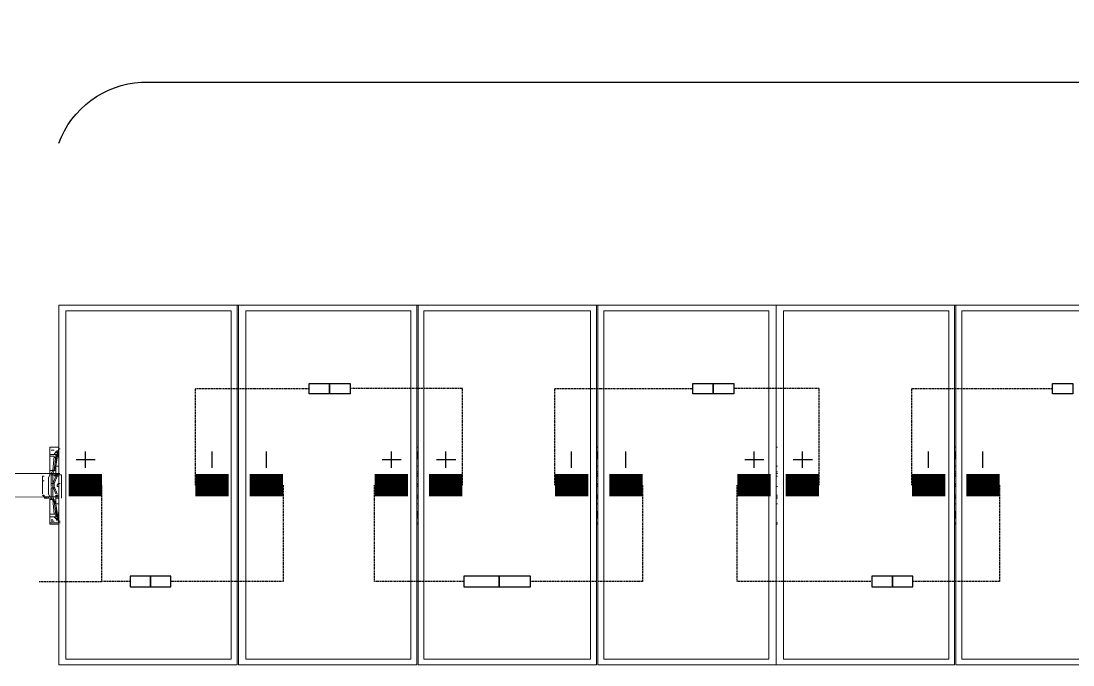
# Model space of a CAD drawing. Header units: feet. Extents: x -13743 to 68376, y -48 to 67763.
# Drawn here: x 2281.7 to 2516.7, y 4933.2 to 5076.9 of the extents above; entities that cross this region are included whole.
import ezdxf

# ---------------------------------------------------------------- set-up
doc = ezdxf.new("R2010")
doc.units = ezdxf.units.FT
doc.header["$MEASUREMENT"] = 0
doc.linetypes.add('HIDDEN', pattern=[0.375, 0.25, -0.125])
for name, color, linetype in [('E-HARN-COMP', 8, 'Continuous'), ('E-TRNK-CABL-NEG', 6, 'HIDDEN'), ('E-TRUNK-CABLE-POS', 6, 'HIDDEN'), ('G-ANNO-TEXT', 1, 'Continuous'), ('Polarity-Text', 7, 'Continuous')]:
    doc.layers.add(name, color=color, linetype=linetype)

# ---------------------------------------------------------------- blocks, each defined once
blk = doc.blocks.new('A$C47dfd34d')
at = {"lineweight": 5}
for points in [[(0.925, 0), (0.925, 0.4133), (2.1616, 0.4133)], [(1.14, 0.0067), (1.14, 0.4067)], [(0.9165, 0.25), (0.9148, 0.25), (0.9148, 0.2417), (0.9198, 0.2417), (0.9215, 0.245), (0.9231, 0.245), (0.9231, 0.2433), (0.9231, 0.2467), (0.9215, 0.2433)], [(0.9198, 0.2467), (0.9181, 0.2467), (0.9165, 0.2467), (0.9181, 0.2467), (0.9165, 0.2467)], [(0.9198, 0.2417), (0.9231, 0.2417), (0.9231, 0.2433), (0.9215, 0.2283), (0.9248, 0.2467), (0.9248, 0.245)], [(0.9248, 0.2467), (0.9248, 0.2483), (0.9248, 0.2467)], [(0.9248, 0.2483), (0.9265, 0.2483)], [(0.9248, 0.2383), (0.9248, 0.2467)], [(1.3366, 0.235), (1.3383, 0.2467), (1.3383, 0.2433)], [(1.5433, 0.235), (1.5449, 0.2467), (1.5449, 0.2433)], [(1.7499, 0.235), (1.7499, 0.2467), (1.7499, 0.2433)], [(1.9549, 0.235), (1.9566, 0.2467), (1.9566, 0.2433)], [(0.9148, 0.24), (0.9148, 0.2233), (0.9181, 0.2233), (0.9198, 0.2233), (0.9215, 0.24), (0.9215, 0.2383), (0.9198, 0.2383), (0.9198, 0.24), (0.9148, 0.24), (0.9148, 0.2417)], [(0.9198, 0.24), (0.9181, 0.2233), (0.9198, 0.2233), (0.9215, 0.2283), (0.9215, 0.2183), (0.9231, 0.2183), (0.9215, 0.2183), (0.9231, 0.2183), (0.9215, 0.2183), (0.9215, 0.2167), (0.9181, 0.2083), (0.9165, 0.2083)], [(0.9215, 0.2417), (0.9215, 0.2383)], [(0.9231, 0.2417), (0.9231, 0.24)], [(0.9247, 0.1933), (0.9231, 0.1933), (0.9214, 0.1933), (0.065, 0.1917), (0.0017, 0.1917), (0.0017, 0.22), (0.065, 0.22), (0.9231, 0.22), (0.9214, 0.2183), (0.9197, 0.2167), (0.9214, 0.2183), (0.9231, 0.2183), (0.9247, 0.22), (0.9264, 0.22), (0.9247, 0.22), (0.9231, 0.22), (0.9214, 0.2183), (0.9231, 0.2183), (0.9247, 0.2183), (0.9281, 0.2183), (0.9281, 0.1917)], [(0.9098, 0.22), (0.9115, 0.22), (0.9131, 0.22), (0.9115, 0.22), (0.9081, 0.22)], [(0.9131, 0.22), (0.9148, 0.22), (0.9148, 0.2183), (0.9131, 0.215), (0.9131, 0.1967), (0.9148, 0.1933)], [(0.9181, 0.22), (0.9181, 0.2183), (0.9165, 0.2183), (0.9165, 0.22), (0.9148, 0.22), (0.9148, 0.2233)], [(0.9165, 0.2183), (0.9165, 0.2083), (0.9165, 0.205)], [(0.9248, 0.2283), (0.9215, 0.2283), (0.9215, 0.2183), (0.9181, 0.2183), (0.9181, 0.2083), (0.9181, 0.205), (0.9215, 0.1967)], [(0.9198, 0.2233), (0.9215, 0.2233)], [(0.9231, 0.2167), (0.9231, 0.22), (0.9248, 0.22), (0.9215, 0.22)], [(1.3366, 0.2283), (1.3383, 0.2283)], [(1.3383, 0.2217), (1.3366, 0.2217)], [(1.3366, 0.22), (1.3383, 0.22)], [(1.3383, 0.2167), (1.3366, 0.2167), (1.3383, 0.2183)], [(1.5433, 0.2283), (1.5449, 0.2283)], [(1.5449, 0.2217), (1.5433, 0.2217)], [(1.5433, 0.22), (1.5449, 0.22)], [(1.5449, 0.2167), (1.5433, 0.2167), (1.5449, 0.2183)], [(1.7499, 0.2283), (1.7516, 0.2283)], [(1.7499, 0.2217), (1.7516, 0.2217)], [(1.7499, 0.22), (1.7516, 0.22)], [(1.7499, 0.2183), (1.7499, 0.2167), (1.7516, 0.2167)], [(1.9549, 0.2283), (1.9566, 0.2283)], [(1.9566, 0.2217), (1.9549, 0.2217)], [(1.9549, 0.22), (1.9566, 0.22)], [(1.9566, 0.2167), (1.9549, 0.2167), (1.9566, 0.2183)], [(0.9065, 0.2167), (0.9065, 0.1967), (0.9065, 0.2017), (0.9065, 0.2)], [(0.9081, 0.2167), (0.9065, 0.2167), (0.9065, 0.2117)], [(0.9081, 0.2117), (0.9065, 0.2117), (0.9065, 0.2017)], [(0.9231, 0.1967), (0.9198, 0.205), (0.9198, 0.2083), (0.9181, 0.2083), (0.9181, 0.2033), (0.9198, 0.2033)], [(0.9248, 0.2167), (0.9231, 0.2167), (0.9215, 0.2167), (0.9231, 0.2167), (0.9198, 0.2083)], [(0.9248, 0.205), (0.9231, 0.205), (0.9231, 0.2067), (0.9248, 0.2083), (0.9265, 0.2083)], [(1.3366, 0.2067), (1.3383, 0.2083)], [(1.5433, 0.2067), (1.5449, 0.2083)], [(1.7499, 0.2067), (1.7499, 0.2083)], [(1.9549, 0.2067), (1.9566, 0.2083)], [(0.9081, 0.195), (0.9065, 0.195), (0.9081, 0.1933), (0.9098, 0.1917), (0.9098, 0.1933), (0.9081, 0.1933), (0.9081, 0.195), (0.9065, 0.195)], [(0.9248, 0.1933), (0.9231, 0.1933), (0.9215, 0.1933), (0.9215, 0.195), (0.9231, 0.195), (0.9215, 0.195), (0.9215, 0.1933), (0.9215, 0.185), (0.9248, 0.165), (0.9248, 0.1633), (0.9148, 0.1633), (0.9148, 0.1617), (0.9248, 0.1617)], [(0.9215, 0.1933), (0.9215, 0.195), (0.9231, 0.1933), (0.9231, 0.195), (0.9215, 0.195), (0.9248, 0.195)], [(1.3383, 0.205), (1.3366, 0.205)], [(1.3366, 0.195), (1.3383, 0.195)], [(1.5449, 0.205), (1.5433, 0.205)], [(1.5433, 0.195), (1.5449, 0.195)], [(1.7499, 0.205), (1.7516, 0.205)], [(1.7499, 0.195), (1.7516, 0.195)], [(1.9566, 0.205), (1.9549, 0.205)], [(1.9549, 0.195), (1.9566, 0.195)], [(0.9131, 0.1933), (0.9115, 0.1933), (0.9115, 0.1917), (0.9131, 0.1917), (0.9115, 0.1917), (0.9081, 0.1917)], [(0.9215, 0.1883), (0.9198, 0.1883), (0.9181, 0.1933), (0.9165, 0.1933), (0.9165, 0.1917), (0.9165, 0.1933), (0.9148, 0.1933), (0.9115, 0.1933), (0.9131, 0.1933), (0.9115, 0.1933), (0.9098, 0.1933), (0.9115, 0.1933), (0.9131, 0.1933), (0.9131, 0.1917)], [(0.9098, 0.1933), (0.9098, 0.1933)], [(0.9215, 0.1733), (0.9198, 0.1883), (0.9181, 0.19), (0.9165, 0.1917), (0.9148, 0.1917), (0.9148, 0.19)], [(0.9165, 0.1633), (0.9148, 0.1633), (0.9148, 0.17), (0.9198, 0.17), (0.9215, 0.1683), (0.9231, 0.165), (0.9231, 0.1683), (0.9215, 0.185), (0.9198, 0.1883), (0.9198, 0.19), (0.9181, 0.19)], [(0.9198, 0.1733), (0.9181, 0.19), (0.9148, 0.19), (0.9148, 0.1733)], [(0.9248, 0.185), (0.9215, 0.185), (0.9215, 0.1933), (0.9181, 0.1933), (0.9198, 0.1933)], [(0.9248, 0.1917), (0.9215, 0.1917)], [(1.3383, 0.1933), (1.3366, 0.1933)], [(1.3366, 0.1917), (1.3383, 0.1917)], [(1.3383, 0.185), (1.3366, 0.185)], [(1.5449, 0.1933), (1.5433, 0.1933)], [(1.5433, 0.1917), (1.5449, 0.1917)], [(1.5449, 0.185), (1.5433, 0.185)], [(1.7499, 0.1933), (1.7516, 0.1933)], [(1.7499, 0.1917), (1.7516, 0.1917)], [(1.7499, 0.185), (1.7516, 0.185)], [(1.9566, 0.1933), (1.9549, 0.1933)], [(1.9549, 0.1917), (1.9566, 0.1917)], [(1.9566, 0.185), (1.9549, 0.185)], [(0.9148, 0.17), (0.9148, 0.1733), (0.9198, 0.1733), (0.9215, 0.1733), (0.9215, 0.17)], [(0.9231, 0.1717), (0.9231, 0.17), (0.9198, 0.17)], [(0.9231, 0.17), (0.9231, 0.1683), (0.9215, 0.1683)], [(0.9248, 0.165), (0.9248, 0.175)], [(1.3383, 0.17), (1.3383, 0.1667), (1.3366, 0.1783)], [(1.5449, 0.17), (1.5449, 0.1667), (1.5433, 0.1783)], [(1.7499, 0.17), (1.7499, 0.1667), (1.7499, 0.1783)], [(1.9566, 0.17), (1.9566, 0.1667), (1.9549, 0.1783)], [(0.9165, 0.1667), (0.9181, 0.1667)], [(0.9181, 0.165), (0.9165, 0.165), (0.9181, 0.165), (0.9198, 0.165)], [(0.9248, 0.1667), (0.9248, 0.1633), (0.9265, 0.1633)], [(0.9265, 0.165), (0.9248, 0.165), (0.9248, 0.1633)], [(1.3366, 0.1633), (1.3383, 0.1633)], [(1.3366, 0.1617), (1.3383, 0.1617)], [(1.3383, 0.1667), (1.3383, 0.1667)], [(1.5433, 0.1633), (1.5449, 0.1633)], [(1.5433, 0.1617), (1.5449, 0.1617)], [(1.5449, 0.1667), (1.5449, 0.1667)], [(1.7499, 0.1667), (1.7499, 0.1667)], [(1.7499, 0.1633), (1.7516, 0.1633)], [(1.7499, 0.1617), (1.7516, 0.1617)], [(1.9549, 0.1633), (1.9566, 0.1633)], [(1.9549, 0.1617), (1.9566, 0.1617)], [(1.9566, 0.1667), (1.9566, 0.1667)]]:
    blk.add_lwpolyline(points, dxfattribs=at)
for points in [[(0.925, 0.4133), (1.13, 0.4133), (1.13, 0), (0.925, 0)], [(1.1316, 0.4133), (1.3366, 0.4133), (1.3366, 0), (1.1316, 0)], [(1.3383, 0), (1.5433, 0), (1.5433, 0.4133), (1.3383, 0.4133)], [(1.5449, 0.4133), (1.5449, 0), (1.7499, 0), (1.7499, 0.4133)], [(1.9549, 0.4133), (1.7499, 0.4133), (1.7499, 0), (1.9549, 0)], [(1.9566, 0), (1.9566, 0.4133), (2.1616, 0.4133), (2.1616, 0)], [(0.9333, 0.4067), (0.9333, 0.0067), (1.1233, 0.0067), (1.1233, 0.4067)], [(1.14, 0.4067), (1.14, 0.0067), (1.3299, 0.0067), (1.3299, 0.4067)], [(1.3449, 0.0067), (1.5366, 0.0067), (1.5366, 0.4067), (1.3449, 0.4067)], [(1.7416, 0.4067), (1.7416, 0.0067), (1.5516, 0.0067), (1.5516, 0.4067)], [(1.7583, 0.0067), (1.9483, 0.0067), (1.9483, 0.4067), (1.7583, 0.4067)], [(1.9633, 0.0067), (1.9633, 0.4067), (2.1549, 0.4067), (2.1549, 0.0067)], [(0.9248, 0.25), (0.9148, 0.25)], [(1.3383, 0.25), (1.3366, 0.25)], [(1.5449, 0.25), (1.5433, 0.25)], [(1.7516, 0.25), (1.7499, 0.25)], [(1.9566, 0.25), (1.9549, 0.25)], [(0.9131, 0.22), (0.9115, 0.22)], [(0.9181, 0.2233), (0.9198, 0.2233), (0.9181, 0.22), (0.9165, 0.22)], [(0.9215, 0.2167), (0.9215, 0.2183)], [(0.9165, 0.2033), (0.9165, 0.1933), (0.9181, 0.1933), (0.9181, 0.2033)]]:
    blk.add_lwpolyline(points, close=True, dxfattribs=at)

msp = doc.modelspace()

# ---------------------------------------------------------------- linework, layer by layer
at = {"layer": 'E-HARN-COMP'}
for points in [[(2350.65, 4996.02), (2350.65, 4993.69), (2346.09, 4993.69), (2346.09, 4996.02)], [(2355.22, 4996.02), (2355.22, 4993.69), (2350.65, 4993.69), (2350.65, 4996.02)], [(2436.36, 4996.02), (2436.36, 4993.69), (2431.8, 4993.69), (2431.8, 4996.02)], [(2440.93, 4996.02), (2440.93, 4993.69), (2436.36, 4993.69), (2436.36, 4996.02)], [(2516.72, 4996.02), (2516.72, 4993.69), (2512.16, 4993.69), (2512.16, 4996.02)], [(2310.63, 4950.62), (2310.63, 4952.95), (2306.07, 4952.95), (2306.07, 4950.62)], [(2315.19, 4950.62), (2315.19, 4952.95), (2310.63, 4952.95), (2310.63, 4950.62)], [(2388.54, 4950.62), (2388.54, 4952.95), (2380.66, 4952.95), (2380.66, 4950.62)], [(2395.5, 4950.62), (2395.5, 4952.95), (2388.54, 4952.95), (2388.54, 4950.62)], [(2476.37, 4950.62), (2476.37, 4952.95), (2471.8, 4952.95), (2471.8, 4950.62)], [(2480.93, 4950.62), (2480.93, 4952.95), (2476.37, 4952.95), (2476.37, 4950.62)]]:
    msp.add_lwpolyline(points, close=True, dxfattribs=at)
at = {"layer": 'E-HARN-COMP', "const_width": 5}
for points in [[(2299.77, 4973.32), (2292.32, 4973.32)], [(2320.67, 4973.32), (2328.13, 4973.32)], [(2340.26, 4973.32), (2332.81, 4973.32)], [(2360.7, 4973.32), (2368.15, 4973.32)], [(2380.3, 4973.32), (2372.84, 4973.32)], [(2400.98, 4973.32), (2408.43, 4973.32)], [(2420.57, 4973.32), (2413.11, 4973.32)], [(2441.73, 4973.32), (2449.18, 4973.32)], [(2459.99, 4973.32), (2452.53, 4973.32)], [(2480.75, 4973.32), (2488.21, 4973.32)], [(2500.34, 4973.32), (2492.89, 4973.32)]]:
    msp.add_lwpolyline(points, dxfattribs=at)
at = {"layer": 'E-TRNK-CABL-NEG', "ltscale": 0.1}
for points in [[(2320.68, 4973.32), (2320.68, 4994.85), (2346.1, 4994.85)], [(2400.98, 4973.32), (2400.98, 4994.85), (2431.8, 4994.85)], [(2480.76, 4973.32), (2480.76, 4994.85), (2512.16, 4994.85)], [(2340.26, 4973.32), (2340.26, 4951.78), (2315.19, 4951.78)], [(2420.57, 4973.32), (2420.57, 4951.78), (2395.5, 4951.78)], [(2500.34, 4973.32), (2500.34, 4951.78), (2480.93, 4951.78)]]:
    msp.add_lwpolyline(points, dxfattribs=at)
at = {"layer": 'E-TRUNK-CABLE-POS', "ltscale": 0.1}
for points in [[(2380.3, 4973.32), (2380.3, 4994.85), (2355.22, 4994.85)], [(2459.99, 4973.32), (2459.99, 4994.85), (2440.93, 4994.85)], [(2285.77, 4951.78), (2299.77, 4951.78), (2299.77, 4973.32)], [(2306.07, 4951.78), (2299.77, 4951.78), (2299.77, 4973.32)], [(2380.66, 4951.78), (2360.7, 4951.78), (2360.7, 4973.32)], [(2471.8, 4951.78), (2441.73, 4951.78), (2441.73, 4973.32)]]:
    msp.add_lwpolyline(points, dxfattribs=at)
at = {"layer": 'G-ANNO-TEXT', "flags": 128}
msp.add_lwpolyline([(2290.12, 5049.61, -0.298343), (2308.62, 5063.25), (2800.77, 5063.25, 0.298343), (2819.28, 5076.9, 0.298343), (2837.79, 5063.25), (3369.92, 5063.25, -0.298343), (3388.43, 5049.61)], format="xyb", dxfattribs=at)
at = {"layer": 'Polarity-Text'}
for p, q in [((2296.01, 4980.78), (2296.01, 4977.16)), ((2324.32, 4980.78), (2324.32, 4977.16)), ((2336.46, 4980.78), (2336.46, 4977.16)), ((2364.39, 4980.78), (2364.39, 4977.16)), ((2376.53, 4980.78), (2376.53, 4977.16)), ((2404.63, 4980.78), (2404.63, 4977.16)), ((2416.76, 4980.78), (2416.76, 4977.16)), ((2445.42, 4980.78), (2445.42, 4977.16)), ((2456.22, 4980.78), (2456.22, 4977.16)), ((2484.4, 4980.78), (2484.4, 4977.16)), ((2496.54, 4980.78), (2496.54, 4977.16)), ((2298.28, 4978.97), (2294.01, 4978.97)), ((2366.66, 4978.97), (2362.39, 4978.97)), ((2378.81, 4978.97), (2374.53, 4978.97)), ((2447.69, 4978.97), (2443.42, 4978.97)), ((2458.5, 4978.97), (2454.22, 4978.97))]:
    msp.add_line(p, q, dxfattribs=at)

# ---------------------------------------------------------------- block references
at = {"xscale": 194.318304, "yscale": 194.318304, "zscale": 194.318304}
msp.add_blockref('A$C47dfd34d', (2110.38, 4933.16), dxfattribs=at)

doc.saveas('drawing.dxf')
